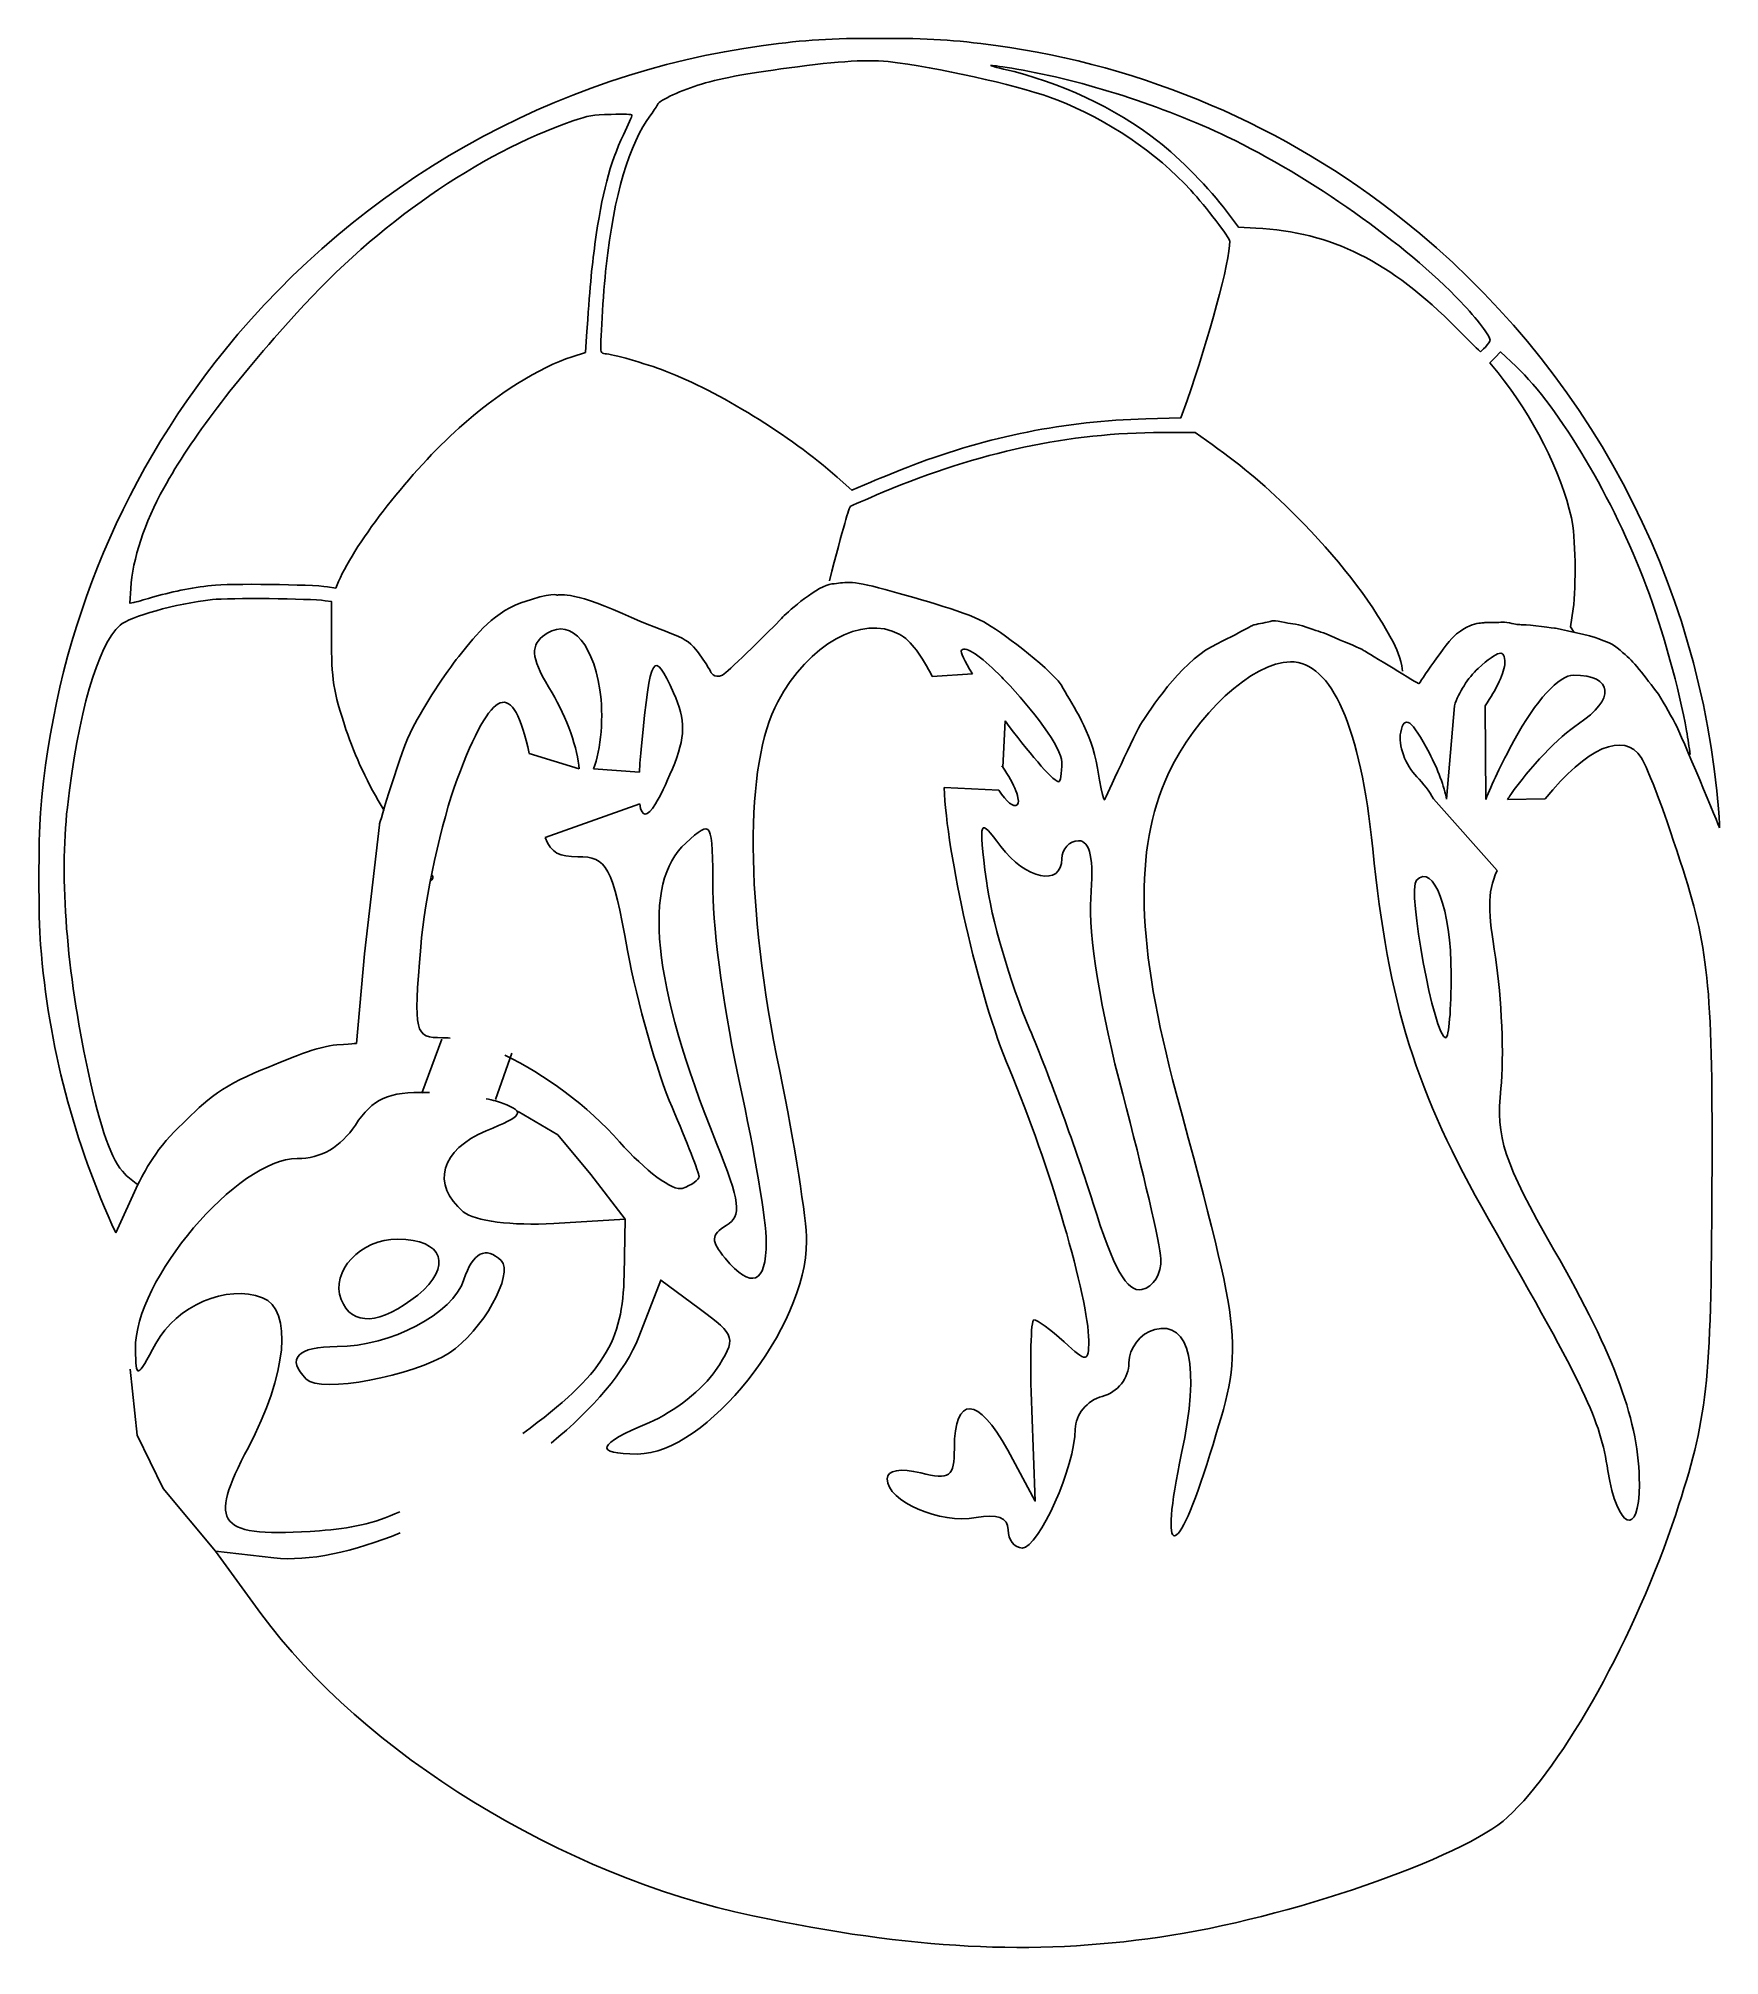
# Model space of a CAD drawing. Extents: x -187 to -60, y 16 to 161.
import ezdxf

# ---------------------------------------------------------------- set-up
doc = ezdxf.new("R2010")
doc.units = 0
doc.layers.add('background', color=7, linetype='CONTINUOUS')

msp = doc.modelspace()

# ---------------------------------------------------------------- linework, layer by layer
at = {"layer": 'background', "color": 7}
for points in [[(-97.079903, 147.776679), (-96.195846, 146.585329), (-94.880083, 146.513386)], [(-146.41961, 136.812893), (-145.408774, 137.137569), (-145.327087, 138.366341)], [(-75.257319, 136.067689), (-76.423523, 137.171372), (-76.831023, 136.763871), (-77.238513, 136.35637), (-76.623849, 135.597553)], [(-103.172339, 132.127763), (-100.532703, 132.198674), (-100.065001, 133.518706)], [(-98.172257, 130.184096), (-99.450731, 131.093096), (-101.935026, 131.093096)], [(-126.446349, 127.741434), (-125.320317, 126.747905), (-123.889799, 127.359632)], [(-179.683169, 119.333674), (-179.74831, 118.21663), (-179.463671, 118.277926)], [(-164.867508, 119.461724), (-164.230577, 119.360463), (-164.01547, 119.862275)], [(-164.552786, 115.654966), (-164.552786, 118.350504), (-165.028428, 118.416866)], [(-70.957821, 117.7911), (-71.146839, 116.439487), (-70.872284, 116.026123)], [(-119.267698, 112.698123), (-116.238983, 112.905003)], [(-80.50652, 103.448453), (-79.909723, 110.495527)], [(-77.585353, 110.485981), (-77.538225, 103.434777)], [(-113.782594, 109.359531), (-113.956425, 105.871841)], [(-145.897163, 105.732175), (-149.653461, 106.879938)], [(-141.346706, 105.473778), (-144.795227, 105.731858)], [(-118.373012, 104.317631), (-114.24648, 104.135018)], [(-148.449787, 100.550956), (-141.318829, 103.09185)], [(-76.698247, 98.071771), (-81.488314, 103.476494)], [(-75.908419, 103.426755), (-73.080211, 103.46273)], [(-162.665053, 85.031554), (-162.061014, 91.788819), (-160.948886, 101.524133)], [(-156.248272, 85.359206), (-157.746443, 81.266641)], [(-150.949864, 84.299523), (-152.192249, 80.791611)], [(-150.481771, 79.891766), (-147.484539, 78.134766), (-145.00407, 75.137534), (-142.412847, 71.789541)], [(-180.815578, 70.750007), (-179.141363, 74.386906)], [(-142.49396, 67.570739), (-142.412847, 71.789541), (-147.78473, 71.458598)], [(-136.83746, 65.043008), (-139.732626, 67.183495), (-141.387618, 62.904545)], [(-179.730633, 60.461426), (-179.213867, 55.500489)], [(-113.585427, 54.356021), (-111.508924, 50.524704), (-111.771708, 57.361958)], [(-177.250164, 51.469727), (-179.213867, 55.500489)], [(-177.250164, 51.469727), (-173.308132, 46.732992)], [(-168.897938, 46.2359), (-173.308132, 46.732992), (-169.882399, 42.04688)]]:
    msp.add_lwpolyline(points, dxfattribs=at)
for points in [[(-77.572828, 137.543924), (-77.572828, 137.543926)], [(-120.735095, 128.631892)], [(-178.119932, 118.653332)], [(-76.109317, 113.716692)], [(-144.325202, 111.705745), (-144.325184, 111.705745)], [(-70.56201, 109.133825)], [(-138.858757, 105.735914), (-138.858757, 105.735914), (-138.858797, 105.735914)], [(-113.956425, 105.871841)], [(-109.502961, 106.233188)], [(-81.796877, 106.909097), (-81.796877, 106.909129)], [(-80.152745, 90.26969)], [(-136.843466, 75.001139)], [(-131.780452, 70.06876), (-131.780407, 70.06876)], [(-102.032271, 68.783301)], [(-163.822732, 65.726762)], [(-166.462342, 59.719578)]]:
    msp.add_lwpolyline(points, close=True, dxfattribs=at)
for points in [[(-131.991595, 160.278591), (-128.781265, 160.710086), (-126.997547, 160.820423), (-123.23219, 160.820423)], [(-131.991595, 160.278591), (-128.781265, 160.710086), (-126.997547, 160.820423), (-123.23219, 160.820423)], [(-123.23219, 160.820423), (-119.466834, 160.820423), (-117.683116, 160.710086), (-114.472786, 160.278591)], [(-123.23219, 160.820423), (-119.466834, 160.820423), (-117.683116, 160.710086), (-114.472786, 160.278591)], [(-172.571222, 137.336255), (-162.391167, 149.905196), (-147.801714, 158.153576), (-131.991595, 160.278591)], [(-172.571222, 137.336255), (-162.391167, 149.905196), (-147.801714, 158.153576), (-131.991595, 160.278591)], [(-121.890671, 158.985852), (-123.732451, 159.243755), (-125.654787, 159.166346), (-129.415474, 158.68283)], [(-114.472786, 160.278591), (-103.357476, 158.784597), (-92.60083, 154.182678), (-83.813758, 147.162012)], [(-114.472786, 160.278591), (-103.357476, 158.784597), (-92.60083, 154.182678), (-83.813758, 147.162012)], [(-129.415474, 158.68283), (-132.977726, 158.224831), (-135.028982, 157.85338), (-136.668941, 157.36933)], [(-109.88584, 156.191368), (-112.254395, 157.113653), (-117.89147, 158.425854), (-121.890671, 158.985852)], [(-112.88844, 158.494198), (-115.104511, 158.86833), (-115.475591, 158.872354), (-113.889346, 158.505046)], [(-113.889346, 158.505046), (-109.590433, 157.509617), (-105.5511, 155.621075), (-102.259667, 153.067732)], [(-97.030627, 153.393394), (-101.88716, 155.719283), (-107.891175, 157.650527), (-112.88844, 158.494198)], [(-136.668941, 157.36933), (-138.122282, 156.940361), (-139.858782, 156.140153), (-139.966922, 155.849563)], [(-99.783424, 149.367026), (-102.377515, 152.203666), (-106.0963, 154.715766), (-109.88584, 156.191368)], [(-143.476498, 155.089347), (-144.919726, 155.042653), (-145.161897, 155.000542), (-146.360049, 154.58794)], [(-140.482436, 155.053321), (-142.140699, 152.814896), (-143.249631, 149.058717), (-143.852567, 143.638024)], [(-141.90095, 155.025029), (-141.90095, 155.096244), (-142.503308, 155.120835), (-143.476498, 155.089347)], [(-142.545043, 153.554615), (-142.190793, 154.299933), (-141.90095, 154.961616), (-141.90095, 155.025029)], [(-139.966922, 155.849563), (-140.008208, 155.738632), (-140.240187, 155.380322), (-140.482436, 155.053321)], [(-146.360049, 154.58794), (-153.493065, 152.131575), (-161.055127, 146.874672), (-167.15753, 140.130205)], [(-144.694704, 145.302758), (-144.161367, 149.144897), (-143.579678, 151.377817), (-142.545043, 153.554615)], [(-79.419371, 140.943931), (-83.575525, 145.308328), (-90.77406, 150.397001), (-97.030627, 153.393394)], [(-102.259667, 153.067732), (-100.623354, 151.798356), (-98.312933, 149.438294), (-97.079903, 147.776679)], [(-96.834328, 145.519243), (-96.834328, 145.754482), (-98.669771, 148.149244), (-99.783424, 149.367026)], [(-94.880083, 146.513386), (-89.116429, 146.198254), (-84.825239, 144.053499), (-79.715289, 138.933965)], [(-83.813758, 147.162012), (-69.876757, 136.026676), (-61.364241, 120.054822), (-59.979293, 102.441915)], [(-83.813758, 147.162012), (-69.876757, 136.026676), (-61.364241, 120.054822), (-59.979293, 102.441915)], [(-145.327087, 138.366341), (-145.091531, 141.909644), (-144.94959, 143.46655), (-144.694704, 145.302758)], [(-100.065001, 133.518706), (-98.418187, 138.166652), (-96.834328, 144.049996), (-96.834328, 145.519243)], [(-143.852567, 143.638024), (-144.074713, 141.640835), (-144.322498, 137.441982), (-144.232114, 137.206445)], [(-77.217778, 138.060583), (-77.209682, 138.361166), (-78.220705, 139.685202), (-79.419371, 140.943931)], [(-167.15753, 140.130205), (-171.9263, 134.859681), (-175.072593, 130.716367), (-177.204023, 126.900091)], [(-79.715289, 138.933965), (-78.764847, 137.981735), (-77.973076, 137.192475), (-77.955799, 137.180053)], [(-77.955799, 137.180053), (-77.938522, 137.167617), (-77.766185, 137.331373), (-77.572828, 137.543924)], [(-77.572828, 137.543926), (-77.37947, 137.756477), (-77.219691, 137.988971), (-77.217778, 138.060583)], [(-186.487062, 102.413562), (-185.478999, 115.274968), (-180.675066, 127.330756), (-172.571222, 137.336255)], [(-186.487062, 102.413562), (-185.478999, 115.274968), (-180.675066, 127.330756), (-172.571222, 137.336255)], [(-154.924744, 131.449823), (-152.092948, 133.988334), (-148.853155, 136.031245), (-146.41961, 136.812893)], [(-144.232114, 137.206445), (-144.196681, 137.114105), (-144.062611, 137.038559), (-143.934177, 137.038559)], [(-143.934177, 137.038559), (-143.441629, 137.038559), (-140.882587, 136.303541), (-139.381637, 135.730959)], [(-65.450524, 119.529873), (-67.890567, 126.048418), (-72.00887, 132.99336), (-75.257319, 136.067689)], [(-139.381637, 135.730959), (-135.40704, 134.21474), (-129.99299, 130.870732), (-126.446349, 127.741434)], [(-76.623849, 135.597553), (-74.060521, 132.433084), (-71.850687, 128.070951), (-71.089025, 124.671995)], [(-120.735095, 128.631892), (-115.070887, 130.801843), (-109.226773, 131.965115), (-103.172339, 132.127763)], [(-164.01547, 119.862275), (-162.712371, 122.902295), (-158.570724, 128.181457), (-154.924744, 131.449823)], [(-101.935026, 131.093096), (-108.939872, 131.093096), (-115.741572, 129.639055), (-122.994372, 126.591105)], [(-91.836634, 124.796076), (-94.046577, 127.007694), (-95.789589, 128.490009), (-98.172257, 130.184096)], [(-123.889799, 127.359632), (-123.103013, 127.696082), (-121.683396, 128.268598), (-120.735095, 128.631892)], [(-177.204023, 126.900091), (-178.642166, 124.325168), (-179.554476, 121.540736), (-179.683169, 119.333674)], [(-122.994372, 126.591105), (-124.269675, 126.055165), (-125.370368, 125.578023), (-125.440358, 125.530787)], [(-125.440358, 125.530787), (-125.544829, 125.460284), (-125.953073, 124.023932), (-127.027231, 119.910627)], [(-84.672051, 115.575432), (-86.361479, 118.635629), (-88.741279, 121.698374), (-91.836634, 124.796076)], [(-71.089025, 124.671995), (-70.787805, 123.327758), (-70.715293, 119.525243), (-70.957821, 117.7911)], [(-126.836609, 119.681953), (-125.854389, 119.761593), (-125.588924, 120.027057), (-122.828087, 119.257207)], [(-179.463671, 118.277926), (-179.307117, 118.311639), (-178.702412, 118.48057), (-178.119932, 118.653332)], [(-178.119932, 118.653332), (-176.762381, 119.055954), (-175.092463, 119.394727), (-173.600531, 119.570172)], [(-173.600531, 119.570172), (-172.31492, 119.721352), (-166.007942, 119.643033), (-164.867508, 119.461724)], [(-165.028428, 118.416866), (-166.182302, 118.577855), (-172.316349, 118.635873), (-173.530443, 118.497279)], [(-150.277187, 118.248441), (-147.941093, 119.097928), (-147.516347, 118.832463), (-147.516347, 118.832463)], [(-147.516347, 118.832463), (-147.516347, 118.832463), (-146.507581, 119.204116), (-142.63179, 117.452045)], [(-130.526576, 117.18658), (-130.101832, 117.664418), (-127.818832, 119.602314), (-126.836609, 119.681953)], [(-122.828087, 119.257207), (-120.067247, 118.487359), (-116.45692, 117.505139), (-115.10305, 116.655649)], [(-62.416055, 108.60469), (-62.943227, 111.661371), (-64.203154, 116.19756), (-65.450524, 119.529873)], [(-173.530443, 118.497279), (-176.341879, 118.176334), (-179.729074, 117.235356), (-180.495625, 116.562317)], [(-154.949374, 114.21337), (-153.940605, 115.43451), (-152.613281, 117.398951), (-150.277187, 118.248441)], [(-144.325184, 111.705745), (-144.935879, 115.568161), (-146.769312, 117.264916), (-148.647687, 115.706009)], [(-142.63179, 117.452045), (-138.755998, 115.699974), (-137.906509, 115.912347), (-136.89774, 114.478835)], [(-134.827113, 112.992231), (-134.083809, 113.629345), (-130.951322, 116.708743), (-130.526576, 117.18658)], [(-121.754736, 115.891879), (-124.557838, 117.392053), (-128.609852, 115.136501), (-130.918535, 110.790868)], [(-180.495625, 116.562317), (-182.16713, 115.0947), (-183.681023, 109.856148), (-184.465883, 102.823899)], [(-148.647687, 115.706009), (-149.608474, 114.908629), (-149.446088, 113.953356), (-147.925978, 111.460336)], [(-119.267698, 112.698123), (-119.993005, 114.16783), (-120.90318, 115.436142), (-121.754736, 115.891879)], [(-115.10305, 116.655649), (-113.749177, 115.806162), (-110.112305, 113.15151), (-109.395548, 111.797637)], [(-98.219464, 114.930126), (-95.856822, 116.151266), (-95.086974, 116.576009), (-95.086974, 116.576009)], [(-95.086974, 116.576009), (-95.086974, 116.576009), (-94.396764, 116.735289), (-94.025111, 116.788382)], [(-94.025111, 116.788382), (-93.653462, 116.841474), (-93.733101, 117.000753), (-92.936706, 116.814928)], [(-92.936706, 116.814928), (-92.14031, 116.629103), (-92.113764, 116.788382), (-90.99881, 116.390185)], [(-90.99881, 116.390185), (-89.883856, 115.991987), (-90.043135, 116.12472), (-88.954726, 115.646883)], [(-82.581181, 112.142937), (-82.581181, 112.142937), (-80.539482, 115.27523), (-79.743086, 115.912347)], [(-79.743086, 115.912347), (-78.94669, 116.549464), (-78.468852, 116.655649), (-78.070654, 116.708743)], [(-78.070654, 116.708743), (-77.672457, 116.761834), (-77.778644, 116.761834), (-77.141528, 116.761834)], [(-77.141528, 116.761834), (-76.504411, 116.761834), (-76.318584, 116.841474), (-75.761107, 116.735289)], [(-75.761107, 116.735289), (-75.203629, 116.629103), (-75.150538, 116.602555), (-74.725795, 116.602555)], [(-74.725795, 116.602555), (-74.301048, 116.602555), (-72.283513, 116.337091), (-72.283513, 116.337091)], [(-72.283513, 116.337091), (-72.283513, 116.337091), (-69.49613, 115.753068), (-69.018293, 115.540695)], [(-163.464767, 108.714133), (-164.427665, 111.637506), (-164.55231, 112.432666), (-164.552786, 115.654966)], [(-138.764825, 111.457859), (-140.297683, 114.822123), (-140.497502, 114.49326), (-141.188832, 107.468548)], [(-136.89774, 114.478835), (-135.888973, 113.045322), (-135.942067, 112.992231), (-135.942067, 112.992231)], [(-117.062681, 114.691615), (-117.189406, 114.56489), (-116.842818, 113.871494), (-116.238983, 112.905003)], [(-114.277598, 112.893827), (-115.582375, 114.178411), (-116.730608, 115.023686), (-117.062681, 114.691615)], [(-103.449128, 109.275716), (-102.944742, 110.045566), (-100.582103, 113.708987), (-98.219464, 114.930126)], [(-88.954726, 115.646883), (-87.866321, 115.169045), (-87.09647, 114.877032), (-86.751366, 114.664659)], [(-86.751366, 114.664659), (-86.406262, 114.452289), (-82.581181, 112.142937), (-82.581181, 112.142937)], [(-83.811417, 113.100784), (-83.994985, 114.213582), (-84.211131, 114.740534), (-84.672051, 115.575432)], [(-76.109317, 113.716692), (-76.092198, 114.797681), (-76.573237, 114.699182), (-78.112025, 113.306595)], [(-69.018293, 115.540695), (-68.540455, 115.328324), (-67.982978, 115.195591), (-67.425501, 114.691208)], [(-67.425501, 114.691208), (-66.868024, 114.186822), (-66.576011, 113.974451), (-66.151268, 113.44352)], [(-158.453513, 108.797878), (-157.550932, 110.496858), (-155.95814, 112.992231), (-154.949374, 114.21337)], [(-135.942067, 112.992231), (-135.942067, 112.992231), (-135.570415, 112.355114), (-134.827113, 112.992231)], [(-113.79246, 112.403533), (-113.955714, 112.572649), (-114.117829, 112.736532), (-114.277598, 112.893827)], [(-92.268479, 113.812902), (-95.09016, 113.812902), (-99.470252, 109.769889), (-101.50706, 105.285297)], [(-86.06159, 99.704411), (-86.985695, 108.869663), (-89.160419, 113.812902), (-92.268479, 113.812902)], [(-78.112025, 113.306595), (-78.900957, 112.59262), (-79.583209, 111.491678), (-79.909723, 110.495527)], [(-77.585353, 110.485981), (-76.746695, 111.721331), (-76.119635, 113.064883), (-76.109317, 113.716692)], [(-70.922571, 112.800294), (-72.039858, 112.800294), (-73.752498, 110.916297), (-75.419559, 107.853353)], [(-70.56201, 109.133825), (-67.754235, 110.973553), (-67.933882, 112.800294), (-70.922571, 112.800294)], [(-66.151268, 113.44352), (-65.726524, 112.912591), (-65.195593, 112.248926), (-64.717755, 111.61181)], [(-149.653461, 106.879938), (-150.859818, 112.641025), (-152.456031, 111.960985), (-155.07775, 104.953811)], [(-147.925978, 111.460336), (-146.85237, 109.699605), (-145.942733, 107.129204), (-145.897163, 105.732175)], [(-144.795227, 105.731858), (-144.237197, 107.129853), (-144.025549, 109.810539), (-144.325202, 111.705745)], [(-138.858797, 105.735914), (-137.858315, 108.151271), (-137.837442, 109.422425), (-138.764825, 111.457859)], [(-109.502961, 106.233188), (-109.502961, 107.317603), (-111.737701, 110.274981), (-113.79246, 112.403533)], [(-109.395548, 111.797637), (-108.678792, 110.443764), (-107.298374, 108.665148), (-106.820536, 105.798123)], [(-64.717755, 111.61181), (-64.239918, 110.974696), (-63.708989, 109.965927), (-63.257697, 109.142985)], [(-130.918535, 110.790868), (-133.433317, 106.057306), (-133.376778, 95.608119), (-130.767799, 82.928262)], [(-160.589886, 102.59469), (-161.796288, 104.572112), (-162.796905, 106.686466), (-163.464767, 108.714133)], [(-160.948886, 101.524133), (-160.948886, 101.524133), (-159.356097, 107.098902), (-158.453513, 108.797878)], [(-113.782594, 109.359531), (-112.083689, 107.073441), (-110.264654, 104.893637), (-109.756115, 104.763956)], [(-106.250364, 103.441585), (-106.250364, 103.441585), (-103.953511, 108.505868), (-103.449128, 109.275716)], [(-83.957544, 108.498301), (-84.165453, 107.52455), (-83.618784, 106.011057), (-82.742712, 105.134987)], [(-81.796877, 106.909129), (-83.154189, 109.467176), (-83.669706, 109.846343), (-83.957544, 108.498301)], [(-75.65734, 103.791221), (-74.307266, 105.778035), (-72.014371, 108.182206), (-70.56201, 109.133825)], [(-65.823904, 106.579831), (-67.137174, 108.592641), (-69.923509, 107.348959), (-73.080211, 103.46273)], [(-63.257697, 109.142985), (-62.806405, 108.320044), (-59.91705, 101.27583), (-59.91705, 101.27583)], [(-62.135496, 106.815128), (-62.211686, 107.369581), (-62.304361, 107.95707), (-62.416055, 108.60469)], [(-141.188832, 107.468548), (-141.262219, 106.722847), (-141.314747, 106.057851), (-141.346706, 105.473778)], [(-75.419559, 107.853353), (-76.399493, 106.052893), (-77.10768, 104.546485), (-77.538225, 103.434777)], [(-140.133861, 103.0883), (-139.78105, 103.655199), (-139.355285, 104.537193), (-138.858757, 105.735914)], [(-113.956425, 105.871841), (-113.977777, 105.902329), (-113.998933, 105.932346), (-114.019883, 105.961894)], [(-112.861773, 103.028274), (-112.571617, 103.318426), (-113.064213, 104.598031), (-113.956425, 105.871841)], [(-109.756115, 104.763956), (-109.616878, 104.728452), (-109.502961, 105.389603), (-109.502961, 106.233188)], [(-106.820536, 105.798123), (-106.342699, 102.9311), (-106.250364, 103.441585), (-106.250364, 103.441585)], [(-80.50652, 103.448453), (-80.677451, 104.385798), (-81.150793, 105.691466), (-81.796877, 106.909097)], [(-62.674712, 98.117427), (-63.913663, 102.015981), (-65.3308, 105.824062), (-65.823904, 106.579831)], [(-155.07775, 104.953811), (-156.275659, 101.75212), (-157.513676, 96.05618), (-157.828901, 92.29617)], [(-113.45731, 83.076875), (-115.842346, 88.705706), (-118.186959, 99.379016), (-118.373012, 104.317631)], [(-114.24648, 104.135018), (-113.70138, 103.261517), (-113.114601, 102.775451), (-112.861773, 103.028274)], [(-101.50706, 105.285297), (-104.079426, 99.621496), (-103.891678, 92.472198), (-100.876333, 81.268141)], [(-82.742712, 105.134987), (-82.251359, 104.643634), (-81.798795, 104.033455), (-81.488314, 103.476494)], [(-184.465883, 102.823899), (-185.065773, 97.448859), (-184.521975, 90.468323), (-182.925347, 83.048232)], [(-141.318829, 103.09185), (-141.170634, 102.068397), (-140.771335, 102.064008), (-140.133861, 103.088305)], [(-75.908419, 103.426755), (-75.827083, 103.543119), (-75.743393, 103.664583), (-75.65734, 103.791221)], [(-186.4873, 92.472587), (-186.651739, 94.570455), (-186.651606, 100.314506), (-186.487062, 102.413562)], [(-186.4873, 92.472587), (-186.651739, 94.570455), (-186.651606, 100.314506), (-186.487062, 102.413562)], [(-135.80894, 96.502299), (-135.830583, 101.910851), (-135.854813, 101.953819), (-137.856079, 100.142651)], [(-114.112582, 99.889498), (-115.749163, 102.100266), (-115.781164, 102.022831), (-115.191265, 97.279727)], [(-59.979293, 102.441915), (-59.954872, 102.131222), (-59.934115, 101.733813), (-59.91705, 101.27583)], [(-59.979293, 102.441915), (-59.954872, 102.131222), (-59.934115, 101.733813), (-59.91705, 101.27583)], [(-145.995985, 99.108855), (-147.342172, 99.120444), (-147.999566, 99.357066), (-148.449787, 100.550956)], [(-137.856079, 100.142651), (-141.165331, 97.147822), (-140.387919, 89.51963), (-135.553582, 77.549775)], [(-109.502961, 98.961271), (-109.502961, 96.831057), (-112.25939, 97.386114), (-114.112582, 99.889498)], [(-108.237195, 100.3119), (-108.933366, 100.311635), (-109.502961, 99.703853), (-109.502961, 98.961271)], [(-107.323144, 95.966791), (-107.081222, 98.955937), (-107.366581, 100.312231), (-108.237195, 100.3119)], [(-142.233534, 92.026081), (-143.420923, 98.45961), (-143.75556, 99.089554), (-145.995985, 99.108855)], [(-77.351469, 71.789541), (-82.825585, 81.377438), (-84.876457, 87.950217), (-86.06159, 99.704411)], [(-80.152745, 90.26969), (-80.168541, 95.159878), (-81.463584, 98.647546), (-82.776253, 97.33488)], [(-157.055307, 97.293589), (-157.030251, 97.327839), (-157.007941, 97.35557), (-156.9886, 97.376364)], [(-156.9886, 97.376364), (-156.900062, 97.471547), (-156.864854, 97.530475), (-156.979101, 97.71416)], [(-115.191265, 97.279727), (-114.85689, 94.591248), (-113.393366, 89.578823), (-111.938967, 86.141007)], [(-82.776253, 97.33488), (-83.488837, 96.622291), (-81.415858, 85.45979), (-80.570925, 85.45979)], [(-76.698247, 98.071771), (-77.484285, 96.326918), (-77.338359, 94.906761), (-76.816823, 91.535454)], [(-60.497376, 74.321069), (-60.431556, 88.923469), (-60.705981, 91.922468), (-62.674712, 98.117427)], [(-133.783718, 81.966946), (-134.885538, 86.951159), (-135.796893, 93.492066), (-135.80894, 96.502299)], [(-104.915496, 81.199067), (-106.551161, 87.377005), (-107.531617, 93.390855), (-107.323144, 95.966791)], [(-180.815578, 70.750007), (-183.956939, 77.521345), (-185.890035, 84.852566), (-186.4873, 92.472587)], [(-180.815578, 70.750007), (-183.956939, 77.521345), (-185.890035, 84.852566), (-186.4873, 92.472587)], [(-157.828901, 92.29617), (-158.376271, 85.767161), (-158.302563, 85.45979), (-156.189603, 85.45979)], [(-138.886856, 80.214518), (-140.010713, 82.827003), (-141.516724, 88.14221), (-142.233534, 92.026081)], [(-76.816823, 91.535454), (-76.342949, 88.472309), (-76.158635, 84.01241), (-76.407208, 81.62457)], [(-80.570925, 85.45979), (-80.332403, 85.45979), (-80.144223, 87.624245), (-80.152745, 90.26969)], [(-156.189603, 85.45979), (-156.003215, 85.45979), (-155.809656, 85.449735), (-155.609647, 85.430085)], [(-111.938967, 86.141007), (-110.484589, 82.703188), (-108.334156, 76.799697), (-107.160235, 73.022143)], [(-170.414212, 82.778632), (-167.467129, 83.99876), (-165.62419, 84.805549), (-164.144621, 84.91855)], [(-164.144621, 84.91855), (-162.665053, 85.031554), (-162.665053, 85.031554), (-162.665053, 85.031554)], [(-151.492633, 84.140537), (-148.51121, 82.724649), (-145.228265, 80.311699), (-142.849325, 77.61097)], [(-182.925347, 83.048232), (-181.940303, 78.470527), (-181.137928, 76.211255), (-180.133014, 75.185802)], [(-176.40223, 78.367395), (-174.675279, 80.075574), (-173.361292, 81.558503), (-170.414212, 82.778632)], [(-130.767799, 82.928262), (-129.653924, 77.514754), (-128.742575, 71.750505), (-128.742575, 70.118814)], [(-107.47774, 62.626087), (-107.47774, 65.815115), (-110.448945, 75.976959), (-113.45731, 83.076875)], [(-157.325523, 81.338171), (-160.278339, 81.393853), (-161.460378, 80.858535), (-162.758194, 78.877814)], [(-157.170276, 81.334652), (-157.222306, 81.335975), (-157.274064, 81.337298), (-157.325523, 81.338171)], [(-131.780407, 70.06876), (-131.780407, 71.628545), (-132.681895, 76.982733), (-133.783718, 81.966946)], [(-102.032271, 68.783301), (-102.10042, 69.879797), (-103.397857, 75.466887), (-104.915496, 81.199067)], [(-100.876333, 81.268141), (-95.735487, 62.166423), (-95.758108, 62.409104), (-98.337444, 54.030708)], [(-76.407208, 81.62457), (-76.794341, 77.905922), (-76.219997, 76.162577), (-72.403983, 69.473233)], [(-151.626499, 80.51179), (-151.93885, 80.634327), (-152.382244, 80.753074), (-152.905471, 80.860614)], [(-152.89226, 78.434888), (-150.091196, 79.595128), (-149.936578, 79.848834), (-151.626499, 80.51179)], [(-136.843466, 75.001139), (-136.843466, 75.256014), (-137.762988, 77.602032), (-138.886856, 80.214518)], [(-179.141363, 74.386906), (-179.141363, 74.386906), (-178.129184, 76.659213), (-176.40223, 78.367395)], [(-162.758194, 78.877814), (-163.845042, 77.219072), (-165.353254, 76.346285), (-167.132783, 76.346285)], [(-154.619857, 72.342042), (-157.066022, 74.372187), (-156.316204, 77.016647), (-152.89226, 78.434888)], [(-142.849325, 77.61097), (-140.938443, 75.441617), (-138.805399, 73.862681), (-138.109232, 74.102214)], [(-135.553582, 77.549775), (-133.740012, 73.059367), (-133.614623, 72.027111), (-134.794143, 71.298131)], [(-180.133014, 75.185802), (-179.841073, 74.887902), (-179.511838, 74.622115), (-179.141363, 74.386906)], [(-167.132783, 76.346285), (-171.632089, 76.346285), (-179.42238, 67.174613), (-179.332625, 61.983146)], [(-138.109232, 74.102214), (-137.413061, 74.341757), (-136.843466, 74.746276), (-136.843466, 75.001139)], [(-63.230776, 49.512093), (-60.814942, 56.874606), (-60.565797, 59.13588), (-60.497376, 74.321069)], [(-147.78473, 71.458598), (-150.952996, 71.263417), (-153.756857, 71.625812), (-154.619857, 72.342042)], [(-107.160235, 73.022143), (-105.610858, 68.036379), (-104.59861, 66.240988), (-103.46712, 66.471763)], [(-134.794143, 71.298131), (-135.962919, 70.575784), (-135.978149, 70.149294), (-134.882342, 68.828878)], [(-68.338147, 52.803078), (-68.981984, 56.803996), (-69.901448, 58.740828), (-77.351469, 71.789541)], [(-163.822732, 65.726762), (-164.639546, 67.855354), (-162.375294, 70.270624), (-159.562988, 70.270624)], [(-159.562988, 70.270624), (-156.132625, 70.270624), (-155.397904, 68.211295), (-158.059374, 66.056187)], [(-154.567686, 67.221682), (-153.919505, 69.263927), (-152.89702, 69.784854), (-151.762844, 68.650678)], [(-128.742575, 70.118814), (-128.742575, 63.597536), (-136.303398, 54.068842), (-141.477915, 54.068842)], [(-134.882342, 68.828878), (-132.902849, 66.443733), (-131.780452, 66.892382), (-131.780452, 70.06876)], [(-72.403983, 69.473233), (-67.738712, 61.295193), (-65.975786, 56.452855), (-65.96634, 51.790468)], [(-151.762844, 68.650678), (-150.762404, 67.650238), (-153.192205, 63.318977), (-155.661561, 61.700995)], [(-103.46712, 66.471763), (-102.609811, 66.646621), (-101.964133, 67.686814), (-102.032271, 68.783301)], [(-177.78811, 62.410015), (-176.242083, 65.259328), (-172.446098, 66.887283), (-169.755622, 65.854855)], [(-164.133683, 62.169733), (-160.094065, 62.169733), (-155.381148, 64.658703), (-154.567686, 67.221682)], [(-150.141358, 55.609757), (-143.983125, 60.133441), (-142.590025, 62.575641), (-142.49396, 67.570739)], [(-169.755622, 65.854855), (-167.45046, 64.97029), (-167.917114, 60.030336), (-170.821919, 54.567156)], [(-158.059374, 66.056187), (-160.851223, 63.795481), (-163.033752, 63.670728), (-163.822732, 65.726762)], [(-135.599858, 60.372755), (-133.997827, 62.817775), (-134.039282, 62.974223), (-136.83746, 65.043008)], [(-111.771708, 57.361958), (-111.916236, 61.122441), (-111.84259, 64.198246), (-111.607917, 64.197082)], [(-111.607917, 64.197082), (-111.373306, 64.196024), (-110.348038, 63.440823), (-109.32954, 62.519094)], [(-100.470441, 54.132395), (-99.072081, 60.652721), (-99.831988, 64.15114), (-102.495376, 63.454645)], [(-179.332625, 61.983146), (-179.293422, 59.714109), (-179.243411, 59.72792), (-177.78811, 62.410015)], [(-166.462342, 59.719578), (-168.001614, 61.264946), (-167.141697, 62.169733), (-164.133683, 62.169733)], [(-141.387618, 62.904545), (-142.39903, 60.289562), (-144.852821, 57.46634), (-147.986022, 54.897166)], [(-109.32954, 62.519094), (-107.602168, 60.955846), (-107.47774, 60.963035), (-107.47774, 62.626087)], [(-102.495376, 63.454645), (-103.585817, 63.169496), (-104.439913, 62.066842), (-104.439913, 60.94422)], [(-155.661561, 61.700995), (-158.388129, 59.914475), (-165.379056, 58.631984), (-166.462342, 59.719578)], [(-104.439913, 60.94422), (-104.439913, 59.793905), (-105.301436, 58.717003), (-106.465127, 58.412692)], [(-140.594591, 56.448632), (-138.759155, 57.215521), (-136.511522, 58.981374), (-135.599858, 60.372755)], [(-117.603852, 54.496094), (-117.603852, 58.531786), (-115.814808, 58.469419), (-113.585427, 54.356021)], [(-106.465127, 58.412692), (-107.601163, 58.115613), (-108.490348, 57.031469), (-108.490348, 55.943439)], [(-141.477915, 54.068842), (-144.826448, 54.068842), (-144.557763, 54.792708), (-140.594591, 56.448632)], [(-108.490348, 55.943439), (-108.490348, 53.141311), (-111.238959, 46.980565), (-112.489133, 46.980565)], [(-170.821919, 54.567156), (-173.961957, 48.661558), (-173.167675, 47.731302), (-165.45732, 48.284177)], [(-120.13538, 52.640413), (-117.948938, 52.091648), (-117.603852, 52.344608), (-117.603852, 54.496094)], [(-98.337444, 54.030708), (-100.867332, 45.812943), (-102.240604, 45.878409), (-100.470441, 54.132395)], [(-122.666908, 52.189023), (-122.666908, 52.842591), (-121.657819, 53.022521), (-120.13538, 52.640413)], [(-115.97146, 49.275315), (-118.659569, 48.761454), (-122.666908, 50.505352), (-122.666908, 52.189023)], [(-65.96634, 51.790468), (-65.958217, 47.689251), (-67.630088, 48.40311), (-68.338147, 52.803078)], [(-165.45732, 48.284177), (-163.123703, 48.451514), (-161.403408, 48.800061), (-159.399925, 49.713022)], [(-113.553407, 48.359063), (-113.553407, 49.266179), (-114.380264, 49.579493), (-115.97146, 49.275315)], [(-75.899142, 26.679717), (-71.685634, 30.56293), (-66.210683, 40.430519), (-63.230776, 49.512093)], [(-159.370133, 48.118264), (-162.877712, 46.69654), (-166.267638, 45.939426), (-168.897938, 46.2359)], [(-112.489133, 46.980565), (-113.074479, 46.980565), (-113.553407, 47.600891), (-113.553407, 48.359063)], [(-169.882399, 42.04688), (-162.171859, 31.499484), (-147.136387, 22.253481), (-132.79302, 19.238918)], [(-102.121502, 17.636442), (-92.521995, 19.024468), (-79.232609, 23.607566), (-75.899142, 26.679717)], [(-132.79302, 19.238918), (-120.761985, 16.710348), (-111.773996, 16.240747), (-102.121502, 17.636442)]]:
    msp.add_open_spline(points, degree=3, dxfattribs=at)

doc.saveas('drawing.dxf')
